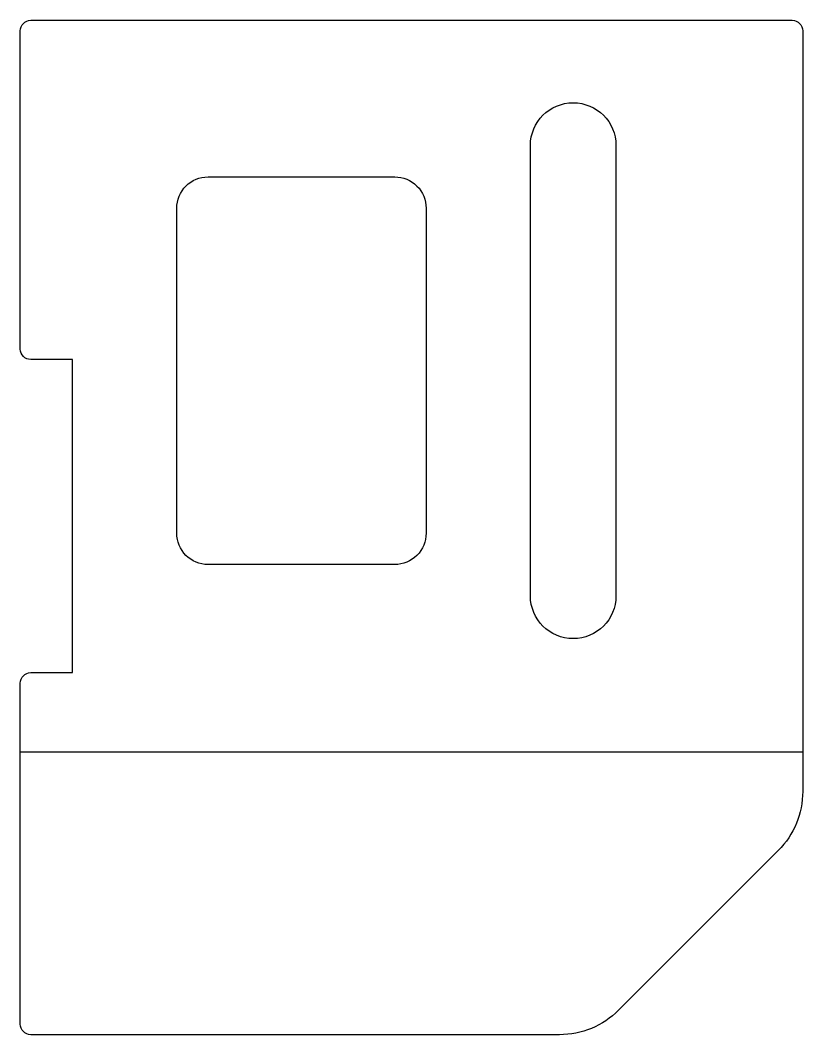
# Model space of a CAD drawing. Extents: x -37.5 to 37.5, y -24.2 to 73.
import ezdxf

# ---------------------------------------------------------------- set-up
doc = ezdxf.new("R2010")
doc.units = 0

msp = doc.modelspace()

# ---------------------------------------------------------------- linework, layer by layer
at = {"layer": '1'}
for points in [[(37.5, 72), (37.5, -0.872, -0.198912), (35.157, -6.529), (19.843, -21.843, -0.198912), (14.186, -24.186), (-36.5, -24.186, -0.414214), (-37.5, -23.186), (-37.5, 9.5, -0.414214), (-36.5, 10.5), (-32.5, 10.5), (-32.5, 40.5), (-36.5, 40.5, -0.414214), (-37.5, 41.5), (-37.5, 72, -0.414214), (-36.5, 73), (36.5, 73, -0.414214)], [(19.6, 61), (19.6, 17.86, -1), (11.4, 17.86), (11.4, 61, -1)], [(1.4, 55), (1.4, 23.86, -0.414214), (-1.6, 20.86), (-19.5, 20.86, -0.414214), (-22.5, 23.86), (-22.5, 55, -0.414214), (-19.5, 58), (-1.6, 58, -0.414214)]]:
    msp.add_lwpolyline(points, format="xyb", close=True, dxfattribs=at)
at = {"layer": '2'}
msp.add_line((-37.5, 2.907), (37.5, 2.907), dxfattribs=at)

doc.saveas('drawing.dxf')
